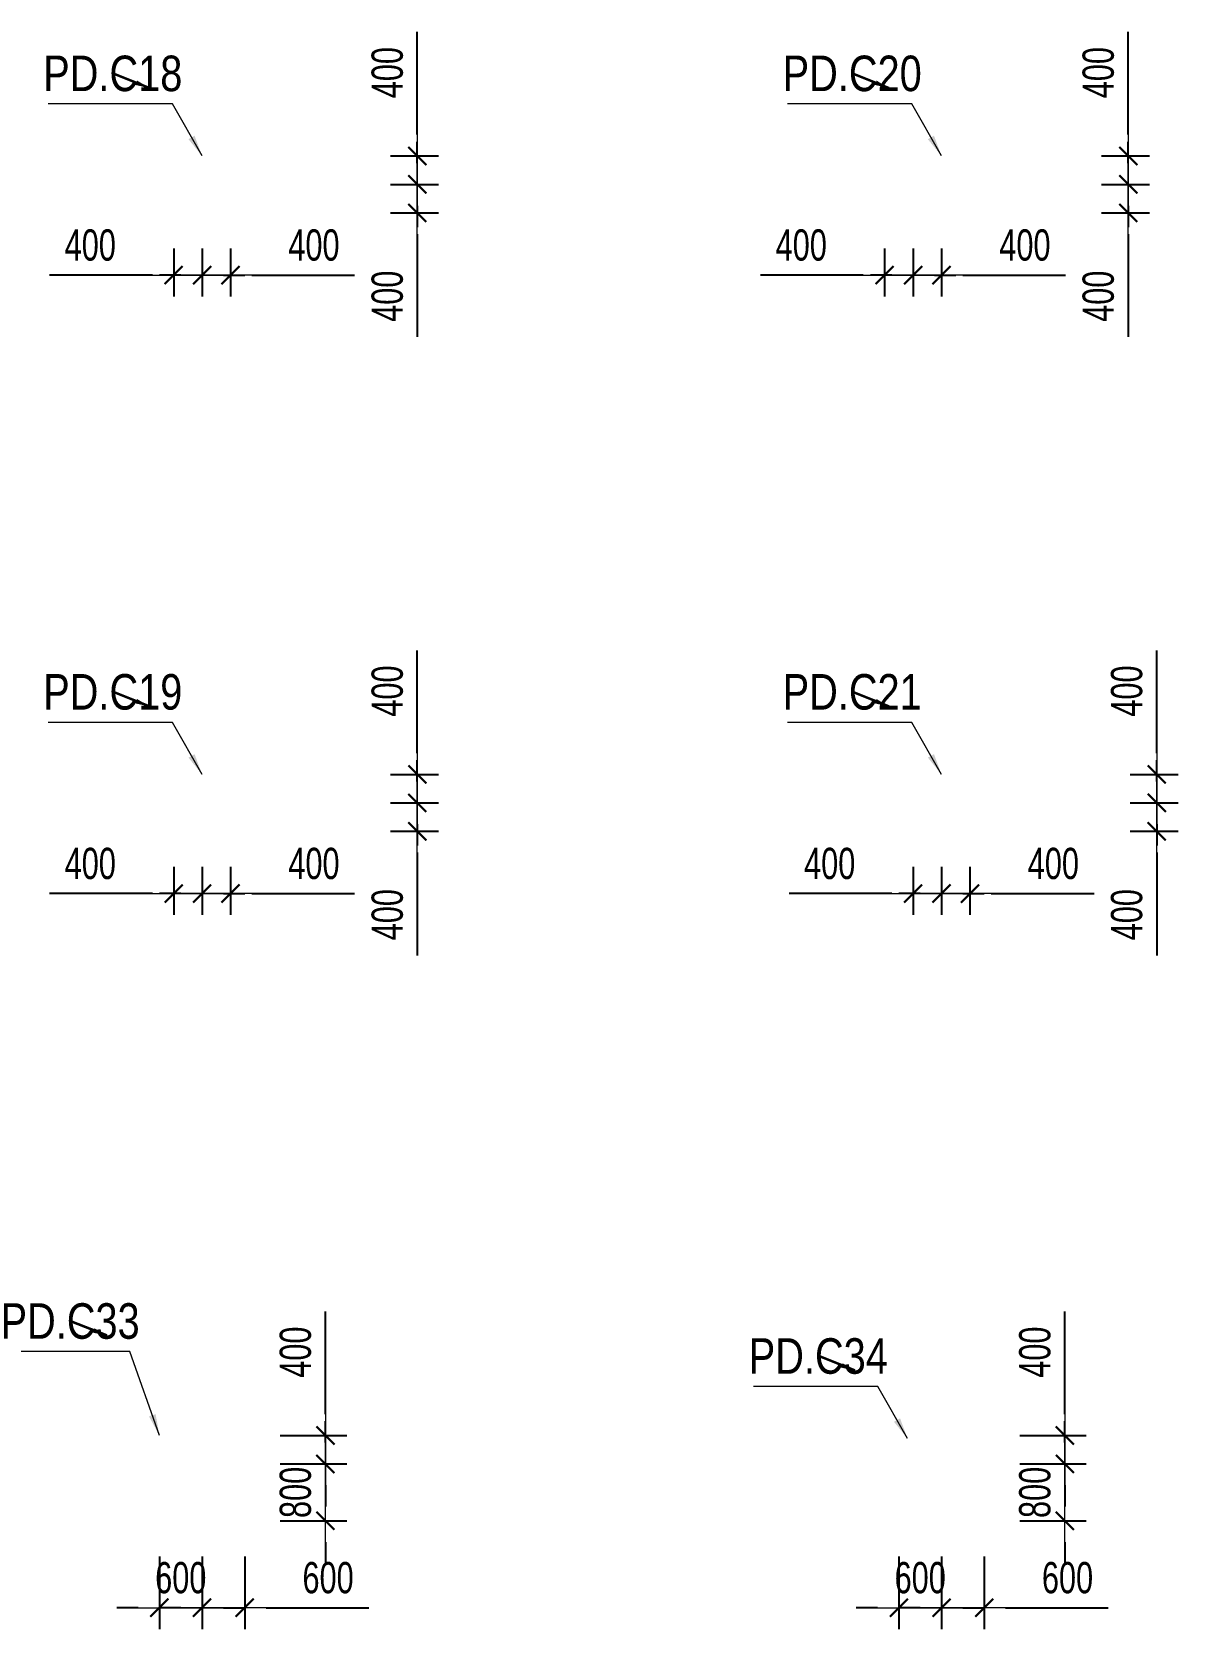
# Model space of a CAD drawing. Header units: millimetres. Extents: x -259680 to 286077, y -1281 to 94455.
# Drawn here: x 137957 to 154077, y 44378 to 66845 of the extents above; entities that cross this region are included whole.
import ezdxf
from ezdxf.enums import TextEntityAlignment as Align

# ---------------------------------------------------------------- set-up
doc = ezdxf.new("R2010")
doc.units = ezdxf.units.MM
doc.layers.get('Defpoints').update_dxf_attribs({"color": 151, "lineweight": 9})
for name, color, linetype, lineweight in [('$0$C1', 20, 'Continuous', 35), ('$1$NDC_S_ANNO', 7, 'Continuous', 20), ('$1$NDC_S_DIM', 1, 'Continuous', 15), ('NDC_S_DIM', 1, 'Continuous', 15)]:
    doc.layers.add(name, color=color, linetype=linetype, lineweight=lineweight)
doc.styles.add('$1$NDC_DIM', font='', dxfattribs={"width": 0.75})
doc.styles.add('$2$ARIAL', font='arial.ttf', dxfattribs={"width": 0.8})
doc.styles.add('NDC_DIM', font='', dxfattribs={"width": 0.75})
doc.styles.get('$1$NDC_DIM').set_extended_font_data('Dotum')
doc.styles.get('NDC_DIM').set_extended_font_data('Dotum')
doc.dimstyles.new('$0$NDC_dim_150', dxfattribs={"dimscale": 150, "dimtxt": 2.2, "dimasz": 1.5, "dimexe": 1.5, "dimexo": 2.5, "dimgap": 1, "dimtad": 1, "dimdec": 0, "dimzin": 0, "dimdsep": 46, "dimtxsty": '$1$NDC_DIM', "dimblk": '$1$DIMMARK', "dimcen": 0.09, "dimdle": 1.2, "dimclrd": 1, "dimclre": 1, "dimclrt": 3, "dimadec": 0, "dimazin": 0, "dimtfac": 1, "dimtdec": 0, "dimtix": 1, "dimtofl": 0, "dimtmove": 0, "dimatfit": 3, "dimfxl": 6, "dimfxlon": 1, "dimtolj": 1, "dimtzin": 0, "dimarcsym": 0})
doc.dimstyles.new('$1$NDC_dim_iso', dxfattribs={"dimtxt": 2.2, "dimasz": 1, "dimexe": 1.5, "dimexo": 2.5, "dimgap": 1, "dimtad": 1, "dimdec": 0, "dimzin": 0, "dimdsep": 46, "dimtxsty": '$1$NDC_DIM', "dimblk": '$1$DIMMARK', "dimcen": 0.09, "dimdle": 1.2, "dimclrd": 1, "dimclre": 1, "dimclrt": 3, "dimadec": 0, "dimazin": 0, "dimtfac": 1, "dimtdec": 0, "dimtix": 1, "dimtofl": 0, "dimtmove": 0, "dimatfit": 3, "dimfxl": 6, "dimfxlon": 1, "dimtolj": 1, "dimtzin": 0, "dimarcsym": 0})
doc.dimstyles.new('NDC_dim_200', dxfattribs={"dimscale": 200, "dimtxt": 2.2, "dimasz": 1.5, "dimexe": 1.5, "dimexo": 2.5, "dimgap": 1, "dimtad": 1, "dimdec": 0, "dimzin": 0, "dimdsep": 46, "dimtxsty": 'NDC_DIM', "dimblk": 'DIMMARK', "dimcen": 0.09, "dimdle": 1.2, "dimclrd": 1, "dimclre": 1, "dimclrt": 3, "dimadec": 0, "dimazin": 0, "dimtfac": 1, "dimtdec": 0, "dimtix": 1, "dimtofl": 0, "dimtmove": 0, "dimatfit": 3, "dimfxl": 6, "dimfxlon": 1, "dimtolj": 1, "dimtzin": 0, "dimarcsym": 0})

# ---------------------------------------------------------------- blocks, each defined once
blk = doc.blocks.new('$1$DIMMARK')
at = {"layer": '$1$NDC_S_DIM', "color": 1}
blk.add_line((-1.5, 0), (1, 0), dxfattribs=at)
at = {"layer": '$1$NDC_S_DIM', "color": 2, "const_width": 0.1}
blk.add_lwpolyline([(-0.424, -0.424), (0.424, 0.424)], dxfattribs=at)
blk = doc.blocks.new('DIMMARK')
at = {"layer": 'NDC_S_DIM', "color": 1}
blk.add_line((-1.5, 0), (1, 0), dxfattribs=at)
at = {"layer": 'NDC_S_DIM', "color": 2, "const_width": 0.1}
blk.add_lwpolyline([(-0.424, -0.424), (0.424, 0.424)], dxfattribs=at)
blk = doc.blocks.new('*D760')
at = {"layer": 'Defpoints', "color": 0, "ltscale": 100, "transparency": 16777216}
for p in [(140350, 64300), (140750, 64300), (140750, 63424)]:
    blk.add_point(p, dxfattribs=at)
at = {"layer": 'NDC_S_DIM', "color": 1, "lineweight": -2, "ltscale": 100, "transparency": 16777216}
for p, q in [((140350, 63800), (140350, 63124)), ((140750, 63800), (140750, 63124)), ((140050, 63424), (139750, 63424)), ((141050, 63424), (142495, 63424))]:
    blk.add_line(p, q, dxfattribs=at)
at = {"layer": 'NDC_S_DIM', "color": 1, "lineweight": -2, "ltscale": 100, "transparency": 16777216, "xscale": 300, "yscale": 300, "zscale": 300}
blk.add_blockref('DIMMARK', (140350, 63424), dxfattribs=at)
at = {"layer": 'NDC_S_DIM', "color": 1, "lineweight": -2, "ltscale": 100, "transparency": 16777216, "xscale": 300, "yscale": 300, "zscale": 300, "rotation": 180}
blk.add_blockref('DIMMARK', (140750, 63424), dxfattribs=at)
at = {"layer": 'NDC_S_DIM', "color": 3, "ltscale": 100, "transparency": 16777216, "insert": (141923, 63845), "char_height": 440, "attachment_point": 5, "style": 'NDC_DIM'}
blk.add_mtext('\\A1;400', dxfattribs=at)
blk = doc.blocks.new('*D761')
at = {"layer": 'Defpoints', "color": 0, "ltscale": 100, "transparency": 16777216}
for p in [(139950, 64300), (140350, 64300), (140350, 63424)]:
    blk.add_point(p, dxfattribs=at)
at = {"layer": 'NDC_S_DIM', "color": 1, "lineweight": -2, "ltscale": 100, "transparency": 16777216}
for p, q in [((139950, 63800), (139950, 63124)), ((140350, 63800), (140350, 63124)), ((139650, 63424), (138205, 63424)), ((140650, 63424), (140950, 63424))]:
    blk.add_line(p, q, dxfattribs=at)
at = {"layer": 'NDC_S_DIM', "color": 1, "lineweight": -2, "ltscale": 100, "transparency": 16777216, "xscale": 300, "yscale": 300, "zscale": 300}
blk.add_blockref('DIMMARK', (139950, 63424), dxfattribs=at)
at = {"layer": 'NDC_S_DIM', "color": 1, "lineweight": -2, "ltscale": 100, "transparency": 16777216, "xscale": 300, "yscale": 300, "zscale": 300, "rotation": 180}
blk.add_blockref('DIMMARK', (140350, 63424), dxfattribs=at)
at = {"layer": 'NDC_S_DIM', "color": 3, "ltscale": 100, "transparency": 16777216, "insert": (138777, 63845), "char_height": 440, "attachment_point": 5, "style": 'NDC_DIM'}
blk.add_mtext('\\A1;400', dxfattribs=at)
blk = doc.blocks.new('*D762')
at = {"layer": 'Defpoints', "color": 0, "ltscale": 100, "transparency": 16777216}
for p in [(142501, 65100), (143377, 65100), (142501, 64700)]:
    blk.add_point(p, dxfattribs=at)
at = {"layer": 'NDC_S_DIM', "color": 1, "lineweight": -2, "ltscale": 100, "transparency": 16777216}
for p, q in [((143377, 65400), (143377, 66845)), ((143001, 65100), (143677, 65100)), ((143001, 64700), (143677, 64700)), ((143377, 64400), (143377, 64100))]:
    blk.add_line(p, q, dxfattribs=at)
at = {"layer": 'NDC_S_DIM', "color": 1, "lineweight": -2, "ltscale": 100, "transparency": 16777216, "xscale": 300, "yscale": 300, "zscale": 300}
for p, rotation in [((143377, 65100), 270), ((143377, 64700), 90)]:
    blk.add_blockref('DIMMARK', p, dxfattribs=dict(at, rotation=rotation))
at = {"layer": 'NDC_S_DIM', "color": 3, "ltscale": 100, "transparency": 16777216, "insert": (142956, 66273), "char_height": 440, "attachment_point": 5, "rotation": 90, "style": 'NDC_DIM'}
blk.add_mtext('\\A1;400', dxfattribs=at)
blk = doc.blocks.new('*D763')
at = {"layer": 'Defpoints', "color": 0, "ltscale": 100, "transparency": 16777216}
for p in [(142501, 64700), (143377, 64700), (142501, 64300)]:
    blk.add_point(p, dxfattribs=at)
at = {"layer": 'NDC_S_DIM', "color": 1, "lineweight": -2, "ltscale": 100, "transparency": 16777216}
for p, q in [((143377, 65000), (143377, 65300)), ((143001, 64700), (143677, 64700)), ((143001, 64300), (143677, 64300)), ((143377, 64000), (143377, 62555))]:
    blk.add_line(p, q, dxfattribs=at)
at = {"layer": 'NDC_S_DIM', "color": 1, "lineweight": -2, "ltscale": 100, "transparency": 16777216, "xscale": 300, "yscale": 300, "zscale": 300}
for p, rotation in [((143377, 64700), 270), ((143377, 64300), 90)]:
    blk.add_blockref('DIMMARK', p, dxfattribs=dict(at, rotation=rotation))
at = {"layer": 'NDC_S_DIM', "color": 3, "ltscale": 100, "transparency": 16777216, "insert": (142956, 63127), "char_height": 440, "attachment_point": 5, "rotation": 90, "style": 'NDC_DIM'}
blk.add_mtext('\\A1;400', dxfattribs=at)
blk = doc.blocks.new('*D764')
at = {"layer": 'Defpoints', "color": 0, "ltscale": 100, "transparency": 16777216}
for p in [(150350, 64300), (150750, 64300), (150750, 63424)]:
    blk.add_point(p, dxfattribs=at)
at = {"layer": 'NDC_S_DIM', "color": 1, "lineweight": -2, "ltscale": 100, "transparency": 16777216}
for p, q in [((150350, 63800), (150350, 63124)), ((150750, 63800), (150750, 63124)), ((150050, 63424), (149750, 63424)), ((151050, 63424), (152495, 63424))]:
    blk.add_line(p, q, dxfattribs=at)
at = {"layer": 'NDC_S_DIM', "color": 1, "lineweight": -2, "ltscale": 100, "transparency": 16777216, "xscale": 300, "yscale": 300, "zscale": 300}
blk.add_blockref('DIMMARK', (150350, 63424), dxfattribs=at)
at = {"layer": 'NDC_S_DIM', "color": 1, "lineweight": -2, "ltscale": 100, "transparency": 16777216, "xscale": 300, "yscale": 300, "zscale": 300, "rotation": 180}
blk.add_blockref('DIMMARK', (150750, 63424), dxfattribs=at)
at = {"layer": 'NDC_S_DIM', "color": 3, "ltscale": 100, "transparency": 16777216, "insert": (151923, 63845), "char_height": 440, "attachment_point": 5, "style": 'NDC_DIM'}
blk.add_mtext('\\A1;400', dxfattribs=at)
blk = doc.blocks.new('*D765')
at = {"layer": 'Defpoints', "color": 0, "ltscale": 100, "transparency": 16777216}
for p in [(149950, 64300), (150350, 64300), (150350, 63424)]:
    blk.add_point(p, dxfattribs=at)
at = {"layer": 'NDC_S_DIM', "color": 1, "lineweight": -2, "ltscale": 100, "transparency": 16777216}
for p, q in [((149950, 63800), (149950, 63124)), ((150350, 63800), (150350, 63124)), ((149650, 63424), (148205, 63424)), ((150650, 63424), (150950, 63424))]:
    blk.add_line(p, q, dxfattribs=at)
at = {"layer": 'NDC_S_DIM', "color": 1, "lineweight": -2, "ltscale": 100, "transparency": 16777216, "xscale": 300, "yscale": 300, "zscale": 300}
blk.add_blockref('DIMMARK', (149950, 63424), dxfattribs=at)
at = {"layer": 'NDC_S_DIM', "color": 1, "lineweight": -2, "ltscale": 100, "transparency": 16777216, "xscale": 300, "yscale": 300, "zscale": 300, "rotation": 180}
blk.add_blockref('DIMMARK', (150350, 63424), dxfattribs=at)
at = {"layer": 'NDC_S_DIM', "color": 3, "ltscale": 100, "transparency": 16777216, "insert": (148777, 63845), "char_height": 440, "attachment_point": 5, "style": 'NDC_DIM'}
blk.add_mtext('\\A1;400', dxfattribs=at)
blk = doc.blocks.new('*D766')
at = {"layer": 'Defpoints', "color": 0, "ltscale": 100, "transparency": 16777216}
for p in [(152501, 65100), (153377, 65100), (152501, 64700)]:
    blk.add_point(p, dxfattribs=at)
at = {"layer": 'NDC_S_DIM', "color": 1, "lineweight": -2, "ltscale": 100, "transparency": 16777216}
for p, q in [((153377, 65400), (153377, 66845)), ((153001, 65100), (153677, 65100)), ((153001, 64700), (153677, 64700)), ((153377, 64400), (153377, 64100))]:
    blk.add_line(p, q, dxfattribs=at)
at = {"layer": 'NDC_S_DIM', "color": 1, "lineweight": -2, "ltscale": 100, "transparency": 16777216, "xscale": 300, "yscale": 300, "zscale": 300}
for p, rotation in [((153377, 65100), 270), ((153377, 64700), 90)]:
    blk.add_blockref('DIMMARK', p, dxfattribs=dict(at, rotation=rotation))
at = {"layer": 'NDC_S_DIM', "color": 3, "ltscale": 100, "transparency": 16777216, "insert": (152956, 66273), "char_height": 440, "attachment_point": 5, "rotation": 90, "style": 'NDC_DIM'}
blk.add_mtext('\\A1;400', dxfattribs=at)
blk = doc.blocks.new('*D767')
at = {"layer": 'Defpoints', "color": 0, "ltscale": 100, "transparency": 16777216}
for p in [(152501, 64700), (153377, 64700), (152501, 64300)]:
    blk.add_point(p, dxfattribs=at)
at = {"layer": 'NDC_S_DIM', "color": 1, "lineweight": -2, "ltscale": 100, "transparency": 16777216}
for p, q in [((153377, 65000), (153377, 65300)), ((153001, 64700), (153677, 64700)), ((153001, 64300), (153677, 64300)), ((153377, 64000), (153377, 62555))]:
    blk.add_line(p, q, dxfattribs=at)
at = {"layer": 'NDC_S_DIM', "color": 1, "lineweight": -2, "ltscale": 100, "transparency": 16777216, "xscale": 300, "yscale": 300, "zscale": 300}
for p, rotation in [((153377, 64700), 270), ((153377, 64300), 90)]:
    blk.add_blockref('DIMMARK', p, dxfattribs=dict(at, rotation=rotation))
at = {"layer": 'NDC_S_DIM', "color": 3, "ltscale": 100, "transparency": 16777216, "insert": (152956, 63127), "char_height": 440, "attachment_point": 5, "rotation": 90, "style": 'NDC_DIM'}
blk.add_mtext('\\A1;400', dxfattribs=at)
blk = doc.blocks.new('*D870')
at = {"layer": 'Defpoints', "color": 0, "ltscale": 100, "transparency": 16777216}
for p in [(140350, 55600), (140750, 55600), (140750, 54724)]:
    blk.add_point(p, dxfattribs=at)
at = {"layer": 'NDC_S_DIM', "color": 1, "lineweight": -2, "ltscale": 100, "transparency": 16777216}
for p, q in [((140350, 55100), (140350, 54424)), ((140750, 55100), (140750, 54424)), ((140050, 54724), (139750, 54724)), ((141050, 54724), (142495, 54724))]:
    blk.add_line(p, q, dxfattribs=at)
at = {"layer": 'NDC_S_DIM', "color": 1, "lineweight": -2, "ltscale": 100, "transparency": 16777216, "xscale": 300, "yscale": 300, "zscale": 300}
blk.add_blockref('DIMMARK', (140350, 54724), dxfattribs=at)
at = {"layer": 'NDC_S_DIM', "color": 1, "lineweight": -2, "ltscale": 100, "transparency": 16777216, "xscale": 300, "yscale": 300, "zscale": 300, "rotation": 180}
blk.add_blockref('DIMMARK', (140750, 54724), dxfattribs=at)
at = {"layer": 'NDC_S_DIM', "color": 3, "ltscale": 100, "transparency": 16777216, "insert": (141923, 55145), "char_height": 440, "attachment_point": 5, "style": 'NDC_DIM'}
blk.add_mtext('\\A1;400', dxfattribs=at)
blk = doc.blocks.new('*D871')
at = {"layer": 'Defpoints', "color": 0, "ltscale": 100, "transparency": 16777216}
for p in [(139950, 55600), (140350, 55600), (140350, 54724)]:
    blk.add_point(p, dxfattribs=at)
at = {"layer": 'NDC_S_DIM', "color": 1, "lineweight": -2, "ltscale": 100, "transparency": 16777216}
for p, q in [((139950, 55100), (139950, 54424)), ((140350, 55100), (140350, 54424)), ((139650, 54724), (138205, 54724)), ((140650, 54724), (140950, 54724))]:
    blk.add_line(p, q, dxfattribs=at)
at = {"layer": 'NDC_S_DIM', "color": 1, "lineweight": -2, "ltscale": 100, "transparency": 16777216, "xscale": 300, "yscale": 300, "zscale": 300}
blk.add_blockref('DIMMARK', (139950, 54724), dxfattribs=at)
at = {"layer": 'NDC_S_DIM', "color": 1, "lineweight": -2, "ltscale": 100, "transparency": 16777216, "xscale": 300, "yscale": 300, "zscale": 300, "rotation": 180}
blk.add_blockref('DIMMARK', (140350, 54724), dxfattribs=at)
at = {"layer": 'NDC_S_DIM', "color": 3, "ltscale": 100, "transparency": 16777216, "insert": (138777, 55145), "char_height": 440, "attachment_point": 5, "style": 'NDC_DIM'}
blk.add_mtext('\\A1;400', dxfattribs=at)
blk = doc.blocks.new('*D872')
at = {"layer": 'Defpoints', "color": 0, "ltscale": 100, "transparency": 16777216}
for p in [(142501, 56400), (143377, 56400), (142501, 56000)]:
    blk.add_point(p, dxfattribs=at)
at = {"layer": 'NDC_S_DIM', "color": 1, "lineweight": -2, "ltscale": 100, "transparency": 16777216}
for p, q in [((143377, 56700), (143377, 58145)), ((143001, 56400), (143677, 56400)), ((143001, 56000), (143677, 56000)), ((143377, 55700), (143377, 55400))]:
    blk.add_line(p, q, dxfattribs=at)
at = {"layer": 'NDC_S_DIM', "color": 1, "lineweight": -2, "ltscale": 100, "transparency": 16777216, "xscale": 300, "yscale": 300, "zscale": 300}
for p, rotation in [((143377, 56400), 270), ((143377, 56000), 90)]:
    blk.add_blockref('DIMMARK', p, dxfattribs=dict(at, rotation=rotation))
at = {"layer": 'NDC_S_DIM', "color": 3, "ltscale": 100, "transparency": 16777216, "insert": (142956, 57573), "char_height": 440, "attachment_point": 5, "rotation": 90, "style": 'NDC_DIM'}
blk.add_mtext('\\A1;400', dxfattribs=at)
blk = doc.blocks.new('*D873')
at = {"layer": 'Defpoints', "color": 0, "ltscale": 100, "transparency": 16777216}
for p in [(142501, 56000), (143377, 56000), (142501, 55600)]:
    blk.add_point(p, dxfattribs=at)
at = {"layer": 'NDC_S_DIM', "color": 1, "lineweight": -2, "ltscale": 100, "transparency": 16777216}
for p, q in [((143377, 56300), (143377, 56600)), ((143001, 56000), (143677, 56000)), ((143001, 55600), (143677, 55600)), ((143377, 55300), (143377, 53855))]:
    blk.add_line(p, q, dxfattribs=at)
at = {"layer": 'NDC_S_DIM', "color": 1, "lineweight": -2, "ltscale": 100, "transparency": 16777216, "xscale": 300, "yscale": 300, "zscale": 300}
for p, rotation in [((143377, 56000), 270), ((143377, 55600), 90)]:
    blk.add_blockref('DIMMARK', p, dxfattribs=dict(at, rotation=rotation))
at = {"layer": 'NDC_S_DIM', "color": 3, "ltscale": 100, "transparency": 16777216, "insert": (142956, 54427), "char_height": 440, "attachment_point": 5, "rotation": 90, "style": 'NDC_DIM'}
blk.add_mtext('\\A1;400', dxfattribs=at)
blk = doc.blocks.new('*D874')
at = {"layer": 'Defpoints', "color": 0, "ltscale": 100, "transparency": 16777216}
for p in [(150750, 55600), (151150, 55600), (151150, 54724)]:
    blk.add_point(p, dxfattribs=at)
at = {"layer": 'NDC_S_DIM', "color": 1, "lineweight": -2, "ltscale": 100, "transparency": 16777216}
for p, q in [((150750, 55100), (150750, 54424)), ((151150, 55100), (151150, 54424)), ((150450, 54724), (150150, 54724)), ((151450, 54724), (152895, 54724))]:
    blk.add_line(p, q, dxfattribs=at)
at = {"layer": 'NDC_S_DIM', "color": 1, "lineweight": -2, "ltscale": 100, "transparency": 16777216, "xscale": 300, "yscale": 300, "zscale": 300}
blk.add_blockref('DIMMARK', (150750, 54724), dxfattribs=at)
at = {"layer": 'NDC_S_DIM', "color": 1, "lineweight": -2, "ltscale": 100, "transparency": 16777216, "xscale": 300, "yscale": 300, "zscale": 300, "rotation": 180}
blk.add_blockref('DIMMARK', (151150, 54724), dxfattribs=at)
at = {"layer": 'NDC_S_DIM', "color": 3, "ltscale": 100, "transparency": 16777216, "insert": (152323, 55145), "char_height": 440, "attachment_point": 5, "style": 'NDC_DIM'}
blk.add_mtext('\\A1;400', dxfattribs=at)
blk = doc.blocks.new('*D875')
at = {"layer": 'Defpoints', "color": 0, "ltscale": 100, "transparency": 16777216}
for p in [(150350, 55600), (150750, 55600), (150750, 54724)]:
    blk.add_point(p, dxfattribs=at)
at = {"layer": 'NDC_S_DIM', "color": 1, "lineweight": -2, "ltscale": 100, "transparency": 16777216}
for p, q in [((150350, 55100), (150350, 54424)), ((150750, 55100), (150750, 54424)), ((150050, 54724), (148605, 54724)), ((151050, 54724), (151350, 54724))]:
    blk.add_line(p, q, dxfattribs=at)
at = {"layer": 'NDC_S_DIM', "color": 1, "lineweight": -2, "ltscale": 100, "transparency": 16777216, "xscale": 300, "yscale": 300, "zscale": 300}
blk.add_blockref('DIMMARK', (150350, 54724), dxfattribs=at)
at = {"layer": 'NDC_S_DIM', "color": 1, "lineweight": -2, "ltscale": 100, "transparency": 16777216, "xscale": 300, "yscale": 300, "zscale": 300, "rotation": 180}
blk.add_blockref('DIMMARK', (150750, 54724), dxfattribs=at)
at = {"layer": 'NDC_S_DIM', "color": 3, "ltscale": 100, "transparency": 16777216, "insert": (149177, 55145), "char_height": 440, "attachment_point": 5, "style": 'NDC_DIM'}
blk.add_mtext('\\A1;400', dxfattribs=at)
blk = doc.blocks.new('*D876')
at = {"layer": 'Defpoints', "color": 0, "ltscale": 100, "transparency": 16777216}
for p in [(152901, 56400), (153777, 56400), (152901, 56000)]:
    blk.add_point(p, dxfattribs=at)
at = {"layer": 'NDC_S_DIM', "color": 1, "lineweight": -2, "ltscale": 100, "transparency": 16777216}
for p, q in [((153777, 56700), (153777, 58145)), ((153401, 56400), (154077, 56400)), ((153401, 56000), (154077, 56000)), ((153777, 55700), (153777, 55400))]:
    blk.add_line(p, q, dxfattribs=at)
at = {"layer": 'NDC_S_DIM', "color": 1, "lineweight": -2, "ltscale": 100, "transparency": 16777216, "xscale": 300, "yscale": 300, "zscale": 300}
for p, rotation in [((153777, 56400), 270), ((153777, 56000), 90)]:
    blk.add_blockref('DIMMARK', p, dxfattribs=dict(at, rotation=rotation))
at = {"layer": 'NDC_S_DIM', "color": 3, "ltscale": 100, "transparency": 16777216, "insert": (153356, 57573), "char_height": 440, "attachment_point": 5, "rotation": 90, "style": 'NDC_DIM'}
blk.add_mtext('\\A1;400', dxfattribs=at)
blk = doc.blocks.new('*D877')
at = {"layer": 'Defpoints', "color": 0, "ltscale": 100, "transparency": 16777216}
for p in [(152901, 56000), (153777, 56000), (152901, 55600)]:
    blk.add_point(p, dxfattribs=at)
at = {"layer": 'NDC_S_DIM', "color": 1, "lineweight": -2, "ltscale": 100, "transparency": 16777216}
for p, q in [((153777, 56300), (153777, 56600)), ((153401, 56000), (154077, 56000)), ((153401, 55600), (154077, 55600)), ((153777, 55300), (153777, 53855))]:
    blk.add_line(p, q, dxfattribs=at)
at = {"layer": 'NDC_S_DIM', "color": 1, "lineweight": -2, "ltscale": 100, "transparency": 16777216, "xscale": 300, "yscale": 300, "zscale": 300}
for p, rotation in [((153777, 56000), 270), ((153777, 55600), 90)]:
    blk.add_blockref('DIMMARK', p, dxfattribs=dict(at, rotation=rotation))
at = {"layer": 'NDC_S_DIM', "color": 3, "ltscale": 100, "transparency": 16777216, "insert": (153356, 54427), "char_height": 440, "attachment_point": 5, "rotation": 90, "style": 'NDC_DIM'}
blk.add_mtext('\\A1;400', dxfattribs=at)
blk = doc.blocks.new('*D878')
at = {"layer": 'Defpoints', "color": 0, "ltscale": 100, "transparency": 16777216}
for p in [(150150, 45900), (150750, 45900), (150150, 44678)]:
    blk.add_point(p, dxfattribs=at)
at = {"layer": 'NDC_S_DIM', "color": 1, "lineweight": -2, "ltscale": 100, "transparency": 16777216}
for p, q in [((150150, 45400), (150150, 44378)), ((150750, 45400), (150750, 44378)), ((149850, 44678), (149550, 44678)), ((151050, 44678), (151350, 44678))]:
    blk.add_line(p, q, dxfattribs=at)
at = {"layer": 'NDC_S_DIM', "color": 1, "lineweight": -2, "ltscale": 100, "transparency": 16777216, "xscale": 300, "yscale": 300, "zscale": 300}
blk.add_blockref('DIMMARK', (150150, 44678), dxfattribs=at)
at = {"layer": 'NDC_S_DIM', "color": 1, "lineweight": -2, "ltscale": 100, "transparency": 16777216, "xscale": 300, "yscale": 300, "zscale": 300, "rotation": 180}
blk.add_blockref('DIMMARK', (150750, 44678), dxfattribs=at)
at = {"layer": 'NDC_S_DIM', "color": 3, "ltscale": 100, "transparency": 16777216, "insert": (150450, 45098), "char_height": 440, "attachment_point": 5, "style": 'NDC_DIM'}
blk.add_mtext('\\A1;600', dxfattribs=at)
blk = doc.blocks.new('*D879')
at = {"layer": 'Defpoints', "color": 0, "ltscale": 100, "transparency": 16777216}
for p in [(150750, 45900), (151350, 45900), (151350, 44678)]:
    blk.add_point(p, dxfattribs=at)
at = {"layer": 'NDC_S_DIM', "color": 1, "lineweight": -2, "ltscale": 100, "transparency": 16777216}
for p, q in [((150750, 45400), (150750, 44378)), ((151350, 45400), (151350, 44378)), ((150450, 44678), (150150, 44678)), ((151650, 44678), (153094, 44678))]:
    blk.add_line(p, q, dxfattribs=at)
at = {"layer": 'NDC_S_DIM', "color": 1, "lineweight": -2, "ltscale": 100, "transparency": 16777216, "xscale": 300, "yscale": 300, "zscale": 300}
blk.add_blockref('DIMMARK', (150750, 44678), dxfattribs=at)
at = {"layer": 'NDC_S_DIM', "color": 1, "lineweight": -2, "ltscale": 100, "transparency": 16777216, "xscale": 300, "yscale": 300, "zscale": 300, "rotation": 180}
blk.add_blockref('DIMMARK', (151350, 44678), dxfattribs=at)
at = {"layer": 'NDC_S_DIM', "color": 3, "ltscale": 100, "transparency": 16777216, "insert": (152522, 45098), "char_height": 440, "attachment_point": 5, "style": 'NDC_DIM'}
blk.add_mtext('\\A1;600', dxfattribs=at)
blk = doc.blocks.new('*D880')
at = {"layer": 'Defpoints', "color": 0, "ltscale": 100, "transparency": 16777216}
for p in [(151350, 46700), (152484, 46700), (151350, 45900)]:
    blk.add_point(p, dxfattribs=at)
at = {"layer": 'NDC_S_DIM', "color": 1, "lineweight": -2, "ltscale": 100, "transparency": 16777216}
for p, q in [((152484, 47000), (152484, 47300)), ((151850, 46700), (152784, 46700)), ((151850, 45900), (152784, 45900)), ((152484, 45600), (152484, 45300))]:
    blk.add_line(p, q, dxfattribs=at)
at = {"layer": 'NDC_S_DIM', "color": 1, "lineweight": -2, "ltscale": 100, "transparency": 16777216, "xscale": 300, "yscale": 300, "zscale": 300}
for p, rotation in [((152484, 46700), 270), ((152484, 45900), 90)]:
    blk.add_blockref('DIMMARK', p, dxfattribs=dict(at, rotation=rotation))
at = {"layer": 'NDC_S_DIM', "color": 3, "ltscale": 100, "transparency": 16777216, "insert": (152064, 46300), "char_height": 440, "attachment_point": 5, "rotation": 90, "style": 'NDC_DIM'}
blk.add_mtext('\\A1;800', dxfattribs=at)
blk = doc.blocks.new('*D881')
at = {"layer": 'Defpoints', "color": 0, "ltscale": 100, "transparency": 16777216}
for p in [(151350, 47100), (152484, 47100), (151350, 46700)]:
    blk.add_point(p, dxfattribs=at)
at = {"layer": 'NDC_S_DIM', "color": 1, "lineweight": -2, "ltscale": 100, "transparency": 16777216}
for p, q in [((152484, 47400), (152484, 48845)), ((151850, 47100), (152784, 47100)), ((151850, 46700), (152784, 46700)), ((152484, 46400), (152484, 46100))]:
    blk.add_line(p, q, dxfattribs=at)
at = {"layer": 'NDC_S_DIM', "color": 1, "lineweight": -2, "ltscale": 100, "transparency": 16777216, "xscale": 300, "yscale": 300, "zscale": 300}
for p, rotation in [((152484, 47100), 270), ((152484, 46700), 90)]:
    blk.add_blockref('DIMMARK', p, dxfattribs=dict(at, rotation=rotation))
at = {"layer": 'NDC_S_DIM', "color": 3, "ltscale": 100, "transparency": 16777216, "insert": (152064, 48273), "char_height": 440, "attachment_point": 5, "rotation": 90, "style": 'NDC_DIM'}
blk.add_mtext('\\A1;400', dxfattribs=at)
blk = doc.blocks.new('*D885')
at = {"layer": 'Defpoints', "color": 0, "ltscale": 100, "transparency": 16777216}
for p in [(139750, 45900), (140350, 45900), (139750, 44678)]:
    blk.add_point(p, dxfattribs=at)
at = {"layer": 'NDC_S_DIM', "color": 1, "lineweight": -2, "ltscale": 100, "transparency": 16777216}
for p, q in [((139750, 45400), (139750, 44378)), ((140350, 45400), (140350, 44378)), ((139450, 44678), (139150, 44678)), ((140650, 44678), (140950, 44678))]:
    blk.add_line(p, q, dxfattribs=at)
at = {"layer": 'NDC_S_DIM', "color": 1, "lineweight": -2, "ltscale": 100, "transparency": 16777216, "xscale": 300, "yscale": 300, "zscale": 300}
blk.add_blockref('DIMMARK', (139750, 44678), dxfattribs=at)
at = {"layer": 'NDC_S_DIM', "color": 1, "lineweight": -2, "ltscale": 100, "transparency": 16777216, "xscale": 300, "yscale": 300, "zscale": 300, "rotation": 180}
blk.add_blockref('DIMMARK', (140350, 44678), dxfattribs=at)
at = {"layer": 'NDC_S_DIM', "color": 3, "ltscale": 100, "transparency": 16777216, "insert": (140050, 45098), "char_height": 440, "attachment_point": 5, "style": 'NDC_DIM'}
blk.add_mtext('\\A1;600', dxfattribs=at)
blk = doc.blocks.new('*D882')
at = {"layer": 'Defpoints', "color": 0, "ltscale": 100, "transparency": 16777216}
for p in [(140350, 45900), (140950, 45900), (140950, 44678)]:
    blk.add_point(p, dxfattribs=at)
at = {"layer": 'NDC_S_DIM', "color": 1, "lineweight": -2, "ltscale": 100, "transparency": 16777216}
for p, q in [((140350, 45400), (140350, 44378)), ((140950, 45400), (140950, 44378)), ((140050, 44678), (139750, 44678)), ((141250, 44678), (142694, 44678))]:
    blk.add_line(p, q, dxfattribs=at)
at = {"layer": 'NDC_S_DIM', "color": 1, "lineweight": -2, "ltscale": 100, "transparency": 16777216, "xscale": 300, "yscale": 300, "zscale": 300}
blk.add_blockref('DIMMARK', (140350, 44678), dxfattribs=at)
at = {"layer": 'NDC_S_DIM', "color": 1, "lineweight": -2, "ltscale": 100, "transparency": 16777216, "xscale": 300, "yscale": 300, "zscale": 300, "rotation": 180}
blk.add_blockref('DIMMARK', (140950, 44678), dxfattribs=at)
at = {"layer": 'NDC_S_DIM', "color": 3, "ltscale": 100, "transparency": 16777216, "insert": (142122, 45098), "char_height": 440, "attachment_point": 5, "style": 'NDC_DIM'}
blk.add_mtext('\\A1;600', dxfattribs=at)
blk = doc.blocks.new('*D883')
at = {"layer": 'Defpoints', "color": 0, "ltscale": 100, "transparency": 16777216}
for p in [(140950, 46700), (142084, 46700), (140950, 45900)]:
    blk.add_point(p, dxfattribs=at)
at = {"layer": 'NDC_S_DIM', "color": 1, "lineweight": -2, "ltscale": 100, "transparency": 16777216}
for p, q in [((142084, 47000), (142084, 47300)), ((141450, 46700), (142384, 46700)), ((141450, 45900), (142384, 45900)), ((142084, 45600), (142084, 45300))]:
    blk.add_line(p, q, dxfattribs=at)
at = {"layer": 'NDC_S_DIM', "color": 1, "lineweight": -2, "ltscale": 100, "transparency": 16777216, "xscale": 300, "yscale": 300, "zscale": 300}
for p, rotation in [((142084, 46700), 270), ((142084, 45900), 90)]:
    blk.add_blockref('DIMMARK', p, dxfattribs=dict(at, rotation=rotation))
at = {"layer": 'NDC_S_DIM', "color": 3, "ltscale": 100, "transparency": 16777216, "insert": (141664, 46300), "char_height": 440, "attachment_point": 5, "rotation": 90, "style": 'NDC_DIM'}
blk.add_mtext('\\A1;800', dxfattribs=at)
blk = doc.blocks.new('*D884')
at = {"layer": 'Defpoints', "color": 0, "ltscale": 100, "transparency": 16777216}
for p in [(140950, 47100), (142084, 47100), (140950, 46700)]:
    blk.add_point(p, dxfattribs=at)
at = {"layer": 'NDC_S_DIM', "color": 1, "lineweight": -2, "ltscale": 100, "transparency": 16777216}
for p, q in [((142084, 47400), (142084, 48845)), ((141450, 47100), (142384, 47100)), ((141450, 46700), (142384, 46700)), ((142084, 46400), (142084, 46100))]:
    blk.add_line(p, q, dxfattribs=at)
at = {"layer": 'NDC_S_DIM', "color": 1, "lineweight": -2, "ltscale": 100, "transparency": 16777216, "xscale": 300, "yscale": 300, "zscale": 300}
for p, rotation in [((142084, 47100), 270), ((142084, 46700), 90)]:
    blk.add_blockref('DIMMARK', p, dxfattribs=dict(at, rotation=rotation))
at = {"layer": 'NDC_S_DIM', "color": 3, "ltscale": 100, "transparency": 16777216, "insert": (141664, 48273), "char_height": 440, "attachment_point": 5, "rotation": 90, "style": 'NDC_DIM'}
blk.add_mtext('\\A1;400', dxfattribs=at)
blk = doc.blocks.new('*U220')
at = {"layer": '$1$NDC_S_ANNO', "ltscale": 0.8, "style": '$2$ARIAL', "width": 0.8}
blk.add_attdef('TEN', text='', height=2.5, dxfattribs=at).set_placement((-2.58, 1.03), align=Align.MIDDLE_CENTER)
at = {"layer": '$1$NDC_S_ANNO', "ltscale": 0.8, "style": '$2$ARIAL', "width": 0.8, "flags": 1}
blk.add_attdef('CHU_THICH', text='', height=2.5, dxfattribs=at).set_placement((0, 0), align=Align.MIDDLE_CENTER)
at = {"layer": 'Defpoints'}
blk.add_leader([(0, 0), (-2.58, 1.03)], dimstyle='$1$NDC_dim_iso', override={"dimgap": 0.625, "dimtad": 0}, dxfattribs=at)
blk = doc.blocks.new('$0$co t check')
at = {"layer": '$0$C1', "xscale": 200, "yscale": 200, "zscale": 200}
for p, values in [((137569, 66056), {'TEN': 'PD.C18'}), ((147969, 66056), {'TEN': 'PD.C20'}), ((137569, 57356), {'TEN': 'PD.C19'}), ((147969, 57356), {'TEN': 'PD.C21'}), ((136969, 48505), {'TEN': 'PD.C33'}), ((147492, 48013), {'TEN': 'PD.C34'})]:
    blk.add_blockref('*U220', p, dxfattribs=at).add_auto_attribs(values)
at = {"layer": '$0$C1'}
for points in [[(138309, 65100), (137892, 65832), (136143, 65832)], [(148709, 65100), (148292, 65832), (146543, 65832)], [(138309, 56400), (137892, 57132), (136143, 57132)], [(148709, 56400), (148292, 57132), (146543, 57132)], [(137709, 47102), (137292, 48281), (135543, 48281)], [(148232, 47057), (147815, 47789), (146065, 47789)]]:
    blk.add_leader(points, dimstyle='$0$NDC_dim_150', override={"dimasz": 2, "dimgap": 1, "dimtad": 0}, dxfattribs=at)

msp = doc.modelspace()

# ---------------------------------------------------------------- block references
at = {"layer": '$1$NDC_S_DIM'}
msp.add_blockref('$0$co t check', (2040.6, 0), dxfattribs=at)

# ---------------------------------------------------------------- dimensions: what is measured, and where the dimension line sits
at = {"layer": 'NDC_S_DIM', "ltscale": 100}
for base, p1, p2, picture, middle in [((143376.7, 65100), (142501.2, 64700), (142501.2, 65100), '*D762', (143376.7, 66272.5)), ((153376.7, 65100), (152501.2, 64700), (152501.2, 65100), '*D766', (153376.7, 66272.5)), ((143376.7, 64700), (142501.2, 64300), (142501.2, 64700), '*D763', (143376.7, 63127.5)), ((153376.7, 64700), (152501.2, 64300), (152501.2, 64700), '*D767', (153376.7, 63127.5)), ((143376.7, 56400), (142501.2, 56000), (142501.2, 56400), '*D872', (143376.7, 57572.5)), ((153776.7, 56400), (152901.2, 56000), (152901.2, 56400), '*D876', (153776.7, 57572.5)), ((143376.7, 56000), (142501.2, 55600), (142501.2, 56000), '*D873', (143376.7, 54427.5)), ((153776.7, 56000), (152901.2, 55600), (152901.2, 56000), '*D877', (153776.7, 54427.5)), ((142083.9, 47100), (140950, 46700), (140950, 47100), '*D884', (142083.9, 48272.5)), ((152483.9, 47100), (151350, 46700), (151350, 47100), '*D881', (152483.9, 48272.5))]:
    dim = msp.add_linear_dim(base=base, p1=p1, p2=p2, angle=90, dimstyle='NDC_dim_200', dxfattribs=at)
    dim.commit()
    dim.dimension.update_dxf_attribs({"geometry": picture, "text_midpoint": middle, "dimtype": 160})
for base, p1, p2, picture, middle in [((140350, 63424.4), (139950, 64300), (140350, 64300), '*D761', (138777.5, 63424.4)), ((140750, 63424.4), (140350, 64300), (140750, 64300), '*D760', (141922.5, 63424.4)), ((150350, 63424.4), (149950, 64300), (150350, 64300), '*D765', (148777.5, 63424.4)), ((150750, 63424.4), (150350, 64300), (150750, 64300), '*D764', (151922.5, 63424.4)), ((140350, 54724.4), (139950, 55600), (140350, 55600), '*D871', (138777.5, 54724.4)), ((140750, 54724.4), (140350, 55600), (140750, 55600), '*D870', (141922.5, 54724.4)), ((150750, 54724.4), (150350, 55600), (150750, 55600), '*D875', (149177.5, 54724.4)), ((151150, 54724.4), (150750, 55600), (151150, 55600), '*D874', (152322.5, 54724.4)), ((140950, 44677.6), (140350, 45900), (140950, 45900), '*D882', (142122.1, 44677.6)), ((151350, 44677.6), (150750, 45900), (151350, 45900), '*D879', (152522.1, 44677.6))]:
    dim = msp.add_linear_dim(base=base, p1=p1, p2=p2, dimstyle='NDC_dim_200', dxfattribs=at)
    dim.commit()
    dim.dimension.update_dxf_attribs({"geometry": picture, "text_midpoint": middle, "dimtype": 160})
for base, p1, p2, picture, middle in [((142083.9, 46700), (140950, 45900), (140950, 46700), '*D883', (141663.6, 46300)), ((152483.9, 46700), (151350, 45900), (151350, 46700), '*D880', (152063.6, 46300))]:
    dim = msp.add_linear_dim(base=base, p1=p1, p2=p2, angle=90, dimstyle='NDC_dim_200', dxfattribs=at)
    dim.commit()
    dim.dimension.update_dxf_attribs({"geometry": picture, "text_midpoint": middle})
for base, p1, p2, picture, middle in [((139750, 44677.6), (140350, 45900), (139750, 45900), '*D885', (140050, 45097.9)), ((150150, 44677.6), (150750, 45900), (150150, 45900), '*D878', (150450, 45097.9))]:
    dim = msp.add_linear_dim(base=base, p1=p1, p2=p2, dimstyle='NDC_dim_200', dxfattribs=at)
    dim.commit()
    dim.dimension.update_dxf_attribs({"geometry": picture, "text_midpoint": middle})

doc.saveas('drawing.dxf')
